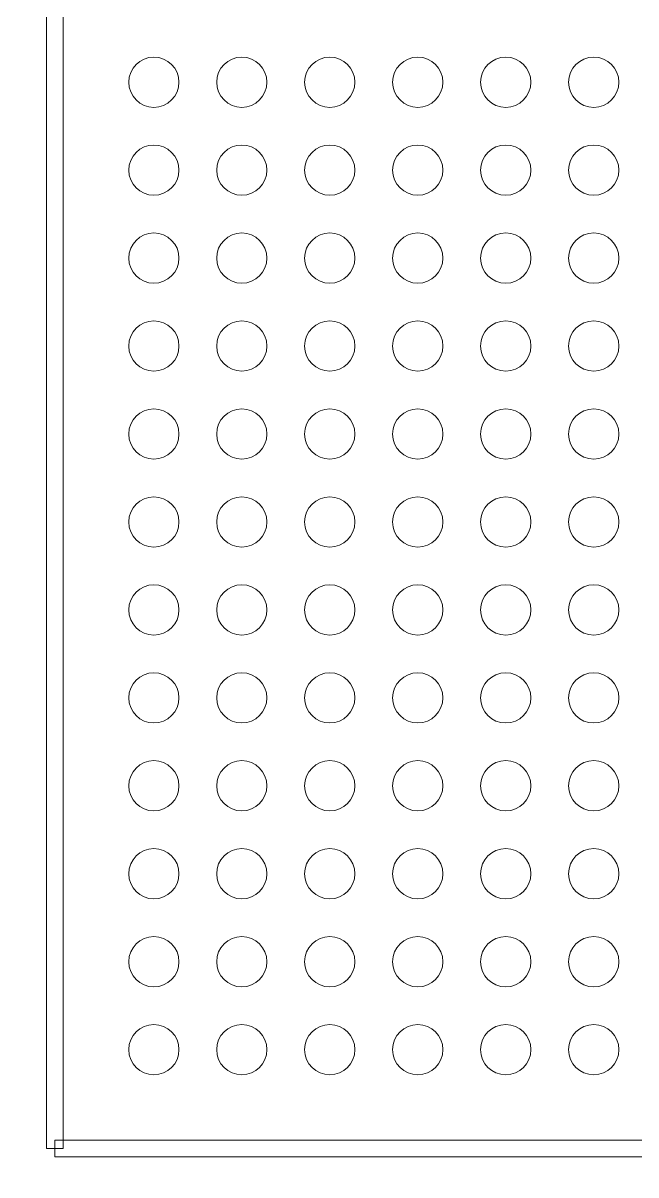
# Model space of a CAD drawing. Header units: millimetres. Extents: x -86 to 67, y -55 to 52.
# Drawn here: x 2.75 to 8.32, y -22.67 to -12.2 of the extents above; entities that cross this region are included whole.
import ezdxf

# ---------------------------------------------------------------- set-up
doc = ezdxf.new("R2010")
doc.units = ezdxf.units.MM
doc.header["$MEASUREMENT"] = 0
for name, color, linetype in [('BG_OUTLINE', 7, 'Continuous'), ('PG_SILKSCREEN_TOP', 7, 'Continuous'), ('PIN_TOP', 7, 'Continuous')]:
    doc.layers.add(name, color=color, linetype=linetype)

msp = doc.modelspace()

# ---------------------------------------------------------------- linework, layer by layer
at = {"layer": 'BG_OUTLINE', "color": 3, "lineweight": 9}
msp.add_open_spline([(-60.0926, 34.7331), (-60.0926, 34.7331), (63.7724, 34.7331), (63.7724, 34.7331), (63.7724, 34.7331), (64.585, 34.7336), (65.3646, 34.4113), (65.9396, 33.837), (65.9396, 33.837), (66.5146, 33.2627), (66.8379, 32.4797), (66.8384, 31.667), (66.8384, 31.667), (66.8384, 31.667), (66.8412, -52.28), (66.8412, -52.28), (66.8412, -52.28), (66.8412, -52.28), (66.8384, -52.1933), (66.8384, -52.1933), (66.8384, -52.1933), (66.8389, -53.006), (66.5166, -53.7856), (65.9424, -54.3606), (65.9424, -54.3606), (65.3681, -54.9356), (64.585, -55.2589), (63.7724, -55.2594), (63.7724, -55.2594), (63.7724, -55.2594), (-60.1869, -55.2594), (-60.1869, -55.2594), (-60.1869, -55.2594), (-60.1869, -55.2594), (-60.0853, -55.2518), (-60.0853, -55.2518), (-60.0853, -55.2518), (-60.8979, -55.2523), (-61.6775, -54.9299), (-62.2525, -54.3557), (-62.2525, -54.3557), (-62.8275, -53.7814), (-63.1508, -52.9984), (-63.1513, -52.1857), (-63.1513, -52.1857), (-63.1513, -52.1857), (-63.1587, 31.667), (-63.1587, 31.667), (-63.1587, 31.667), (-63.1592, 32.4797), (-62.8369, 33.2593), (-62.2626, 33.8343), (-62.2626, 33.8343), (-61.6883, 34.4093), (-60.9053, 34.7326), (-60.0926, 34.7331)], degree=3, knots=[0, 0, 0, 0, 0.0714286, 0.0714286, 0.0714286, 0.0714286, 0.1428571, 0.1428571, 0.1428571, 0.1428571, 0.2142857, 0.2142857, 0.2142857, 0.2142857, 0.2857143, 0.2857143, 0.2857143, 0.2857143, 0.3571429, 0.3571429, 0.3571429, 0.3571429, 0.4285714, 0.4285714, 0.4285714, 0.4285714, 0.5, 0.5, 0.5, 0.5, 0.5714286, 0.5714286, 0.5714286, 0.5714286, 0.6428571, 0.6428571, 0.6428571, 0.6428571, 0.7142857, 0.7142857, 0.7142857, 0.7142857, 0.7857143, 0.7857143, 0.7857143, 0.7857143, 0.8571429, 0.8571429, 0.8571429, 0.8571429, 0.9285714, 0.9285714, 0.9285714, 0.9285714, 1, 1, 1, 1], dxfattribs=at)
at = {"layer": 'PG_SILKSCREEN_TOP', "color": 6, "lineweight": 9}
for points in [[(2.9598, -5.8663), (2.9598, -5.8663), (3.1122, -5.8663), (3.1122, -5.8663), (3.1122, -5.8663), (3.1122, -5.8663), (3.1122, -22.4342), (3.1122, -22.4342), (3.1122, -22.4342), (3.1122, -22.4342), (2.9598, -22.4342), (2.9598, -22.4342), (2.9598, -22.4342), (2.9598, -22.4342), (2.9598, -5.8663), (2.9598, -5.8663)], [(3.036, -22.5104), (3.036, -22.5104), (3.036, -22.358), (3.036, -22.358), (3.036, -22.358), (3.036, -22.358), (20.0362, -22.358), (20.0362, -22.358), (20.0362, -22.358), (20.0362, -22.358), (20.0362, -22.5104), (20.0362, -22.5104), (20.0362, -22.5104), (20.0362, -22.5104), (3.036, -22.5104), (3.036, -22.5104)]]:
    msp.add_open_spline(points, degree=3, knots=[0, 0, 0, 0, 0.25, 0.25, 0.25, 0.25, 0.5, 0.5, 0.5, 0.5, 0.75, 0.75, 0.75, 0.75, 1, 1, 1, 1], dxfattribs=at)
at = {"layer": 'PIN_TOP', "lineweight": 9}
for points in [[(4.1648, -12.7342), (4.1648, -12.6079), (4.0624, -12.5056), (3.9362, -12.5056), (3.9362, -12.5056), (3.8099, -12.5056), (3.7076, -12.6079), (3.7076, -12.7342), (3.7076, -12.7342), (3.7076, -12.8604), (3.8099, -12.9628), (3.9362, -12.9628), (3.9362, -12.9628), (4.0624, -12.9628), (4.1648, -12.8604), (4.1648, -12.7342)], [(4.9646, -12.7342), (4.9646, -12.6079), (4.8623, -12.5056), (4.736, -12.5056), (4.736, -12.5056), (4.6098, -12.5056), (4.5074, -12.6079), (4.5074, -12.7342), (4.5074, -12.7342), (4.5074, -12.8604), (4.6098, -12.9628), (4.736, -12.9628), (4.736, -12.9628), (4.8623, -12.9628), (4.9646, -12.8604), (4.9646, -12.7342)], [(5.7647, -12.7342), (5.7647, -12.6079), (5.6624, -12.5056), (5.5361, -12.5056), (5.5361, -12.5056), (5.4099, -12.5056), (5.3075, -12.6079), (5.3075, -12.7342), (5.3075, -12.7342), (5.3075, -12.8604), (5.4099, -12.9628), (5.5361, -12.9628), (5.5361, -12.9628), (5.6624, -12.9628), (5.7647, -12.8604), (5.7647, -12.7342)], [(6.5648, -12.7342), (6.5648, -12.6079), (6.4625, -12.5056), (6.3362, -12.5056), (6.3362, -12.5056), (6.21, -12.5056), (6.1076, -12.6079), (6.1076, -12.7342), (6.1076, -12.7342), (6.1076, -12.8604), (6.21, -12.9628), (6.3362, -12.9628), (6.3362, -12.9628), (6.4625, -12.9628), (6.5648, -12.8604), (6.5648, -12.7342)], [(7.3647, -12.7342), (7.3647, -12.6079), (7.2623, -12.5056), (7.1361, -12.5056), (7.1361, -12.5056), (7.0098, -12.5056), (6.9075, -12.6079), (6.9075, -12.7342), (6.9075, -12.7342), (6.9075, -12.8604), (7.0098, -12.9628), (7.1361, -12.9628), (7.1361, -12.9628), (7.2623, -12.9628), (7.3647, -12.8604), (7.3647, -12.7342)], [(8.1648, -12.7342), (8.1648, -12.6079), (8.0624, -12.5056), (7.9362, -12.5056), (7.9362, -12.5056), (7.8099, -12.5056), (7.7076, -12.6079), (7.7076, -12.7342), (7.7076, -12.7342), (7.7076, -12.8604), (7.8099, -12.9628), (7.9362, -12.9628), (7.9362, -12.9628), (8.0624, -12.9628), (8.1648, -12.8604), (8.1648, -12.7342)], [(4.1648, -13.534), (4.1648, -13.4078), (4.0624, -13.3054), (3.9362, -13.3054), (3.9362, -13.3054), (3.8099, -13.3054), (3.7076, -13.4078), (3.7076, -13.534), (3.7076, -13.534), (3.7076, -13.6603), (3.8099, -13.7626), (3.9362, -13.7626), (3.9362, -13.7626), (4.0624, -13.7626), (4.1648, -13.6603), (4.1648, -13.534)], [(4.9646, -13.534), (4.9646, -13.4078), (4.8623, -13.3054), (4.736, -13.3054), (4.736, -13.3054), (4.6098, -13.3054), (4.5074, -13.4078), (4.5074, -13.534), (4.5074, -13.534), (4.5074, -13.6603), (4.6098, -13.7626), (4.736, -13.7626), (4.736, -13.7626), (4.8623, -13.7626), (4.9646, -13.6603), (4.9646, -13.534)], [(5.7647, -13.534), (5.7647, -13.4078), (5.6624, -13.3054), (5.5361, -13.3054), (5.5361, -13.3054), (5.4099, -13.3054), (5.3075, -13.4078), (5.3075, -13.534), (5.3075, -13.534), (5.3075, -13.6603), (5.4099, -13.7626), (5.5361, -13.7626), (5.5361, -13.7626), (5.6624, -13.7626), (5.7647, -13.6603), (5.7647, -13.534)], [(6.5648, -13.534), (6.5648, -13.4078), (6.4625, -13.3054), (6.3362, -13.3054), (6.3362, -13.3054), (6.21, -13.3054), (6.1076, -13.4078), (6.1076, -13.534), (6.1076, -13.534), (6.1076, -13.6603), (6.21, -13.7626), (6.3362, -13.7626), (6.3362, -13.7626), (6.4625, -13.7626), (6.5648, -13.6603), (6.5648, -13.534)], [(7.3647, -13.534), (7.3647, -13.4078), (7.2623, -13.3054), (7.1361, -13.3054), (7.1361, -13.3054), (7.0098, -13.3054), (6.9075, -13.4078), (6.9075, -13.534), (6.9075, -13.534), (6.9075, -13.6603), (7.0098, -13.7626), (7.1361, -13.7626), (7.1361, -13.7626), (7.2623, -13.7626), (7.3647, -13.6603), (7.3647, -13.534)], [(8.1648, -13.534), (8.1648, -13.4078), (8.0624, -13.3054), (7.9362, -13.3054), (7.9362, -13.3054), (7.8099, -13.3054), (7.7076, -13.4078), (7.7076, -13.534), (7.7076, -13.534), (7.7076, -13.6603), (7.8099, -13.7626), (7.9362, -13.7626), (7.9362, -13.7626), (8.0624, -13.7626), (8.1648, -13.6603), (8.1648, -13.534)], [(4.1648, -14.3341), (4.1648, -14.2079), (4.0624, -14.1055), (3.9362, -14.1055), (3.9362, -14.1055), (3.8099, -14.1055), (3.7076, -14.2079), (3.7076, -14.3341), (3.7076, -14.3341), (3.7076, -14.4604), (3.8099, -14.5627), (3.9362, -14.5627), (3.9362, -14.5627), (4.0624, -14.5627), (4.1648, -14.4604), (4.1648, -14.3341)], [(4.9646, -14.3341), (4.9646, -14.2079), (4.8623, -14.1055), (4.736, -14.1055), (4.736, -14.1055), (4.6098, -14.1055), (4.5074, -14.2079), (4.5074, -14.3341), (4.5074, -14.3341), (4.5074, -14.4604), (4.6098, -14.5627), (4.736, -14.5627), (4.736, -14.5627), (4.8623, -14.5627), (4.9646, -14.4604), (4.9646, -14.3341)], [(5.7647, -14.3341), (5.7647, -14.2079), (5.6624, -14.1055), (5.5361, -14.1055), (5.5361, -14.1055), (5.4099, -14.1055), (5.3075, -14.2079), (5.3075, -14.3341), (5.3075, -14.3341), (5.3075, -14.4604), (5.4099, -14.5627), (5.5361, -14.5627), (5.5361, -14.5627), (5.6624, -14.5627), (5.7647, -14.4604), (5.7647, -14.3341)], [(6.5648, -14.3341), (6.5648, -14.2079), (6.4625, -14.1055), (6.3362, -14.1055), (6.3362, -14.1055), (6.21, -14.1055), (6.1076, -14.2079), (6.1076, -14.3341), (6.1076, -14.3341), (6.1076, -14.4604), (6.21, -14.5627), (6.3362, -14.5627), (6.3362, -14.5627), (6.4625, -14.5627), (6.5648, -14.4604), (6.5648, -14.3341)], [(7.3647, -14.3341), (7.3647, -14.2079), (7.2623, -14.1055), (7.1361, -14.1055), (7.1361, -14.1055), (7.0098, -14.1055), (6.9075, -14.2079), (6.9075, -14.3341), (6.9075, -14.3341), (6.9075, -14.4604), (7.0098, -14.5627), (7.1361, -14.5627), (7.1361, -14.5627), (7.2623, -14.5627), (7.3647, -14.4604), (7.3647, -14.3341)], [(8.1648, -14.3341), (8.1648, -14.2079), (8.0624, -14.1055), (7.9362, -14.1055), (7.9362, -14.1055), (7.8099, -14.1055), (7.7076, -14.2079), (7.7076, -14.3341), (7.7076, -14.3341), (7.7076, -14.4604), (7.8099, -14.5627), (7.9362, -14.5627), (7.9362, -14.5627), (8.0624, -14.5627), (8.1648, -14.4604), (8.1648, -14.3341)], [(4.1648, -15.134), (4.1648, -15.0077), (4.0624, -14.9054), (3.9362, -14.9054), (3.9362, -14.9054), (3.8099, -14.9054), (3.7076, -15.0077), (3.7076, -15.134), (3.7076, -15.134), (3.7076, -15.2602), (3.8099, -15.3626), (3.9362, -15.3626), (3.9362, -15.3626), (4.0624, -15.3626), (4.1648, -15.2602), (4.1648, -15.134)], [(4.9646, -15.134), (4.9646, -15.0077), (4.8623, -14.9054), (4.736, -14.9054), (4.736, -14.9054), (4.6098, -14.9054), (4.5074, -15.0077), (4.5074, -15.134), (4.5074, -15.134), (4.5074, -15.2602), (4.6098, -15.3626), (4.736, -15.3626), (4.736, -15.3626), (4.8623, -15.3626), (4.9646, -15.2602), (4.9646, -15.134)], [(5.7647, -15.134), (5.7647, -15.0077), (5.6624, -14.9054), (5.5361, -14.9054), (5.5361, -14.9054), (5.4099, -14.9054), (5.3075, -15.0077), (5.3075, -15.134), (5.3075, -15.134), (5.3075, -15.2602), (5.4099, -15.3626), (5.5361, -15.3626), (5.5361, -15.3626), (5.6624, -15.3626), (5.7647, -15.2602), (5.7647, -15.134)], [(6.5648, -15.134), (6.5648, -15.0077), (6.4625, -14.9054), (6.3362, -14.9054), (6.3362, -14.9054), (6.21, -14.9054), (6.1076, -15.0077), (6.1076, -15.134), (6.1076, -15.134), (6.1076, -15.2602), (6.21, -15.3626), (6.3362, -15.3626), (6.3362, -15.3626), (6.4625, -15.3626), (6.5648, -15.2602), (6.5648, -15.134)], [(7.3647, -15.134), (7.3647, -15.0077), (7.2623, -14.9054), (7.1361, -14.9054), (7.1361, -14.9054), (7.0098, -14.9054), (6.9075, -15.0077), (6.9075, -15.134), (6.9075, -15.134), (6.9075, -15.2602), (7.0098, -15.3626), (7.1361, -15.3626), (7.1361, -15.3626), (7.2623, -15.3626), (7.3647, -15.2602), (7.3647, -15.134)], [(8.1648, -15.134), (8.1648, -15.0077), (8.0624, -14.9054), (7.9362, -14.9054), (7.9362, -14.9054), (7.8099, -14.9054), (7.7076, -15.0077), (7.7076, -15.134), (7.7076, -15.134), (7.7076, -15.2602), (7.8099, -15.3626), (7.9362, -15.3626), (7.9362, -15.3626), (8.0624, -15.3626), (8.1648, -15.2602), (8.1648, -15.134)], [(4.1648, -15.9341), (4.1648, -15.8078), (4.0624, -15.7055), (3.9362, -15.7055), (3.9362, -15.7055), (3.8099, -15.7055), (3.7076, -15.8078), (3.7076, -15.9341), (3.7076, -15.9341), (3.7076, -16.0603), (3.8099, -16.1627), (3.9362, -16.1627), (3.9362, -16.1627), (4.0624, -16.1627), (4.1648, -16.0603), (4.1648, -15.9341)], [(4.9646, -15.9341), (4.9646, -15.8078), (4.8623, -15.7055), (4.736, -15.7055), (4.736, -15.7055), (4.6098, -15.7055), (4.5074, -15.8078), (4.5074, -15.9341), (4.5074, -15.9341), (4.5074, -16.0603), (4.6098, -16.1627), (4.736, -16.1627), (4.736, -16.1627), (4.8623, -16.1627), (4.9646, -16.0603), (4.9646, -15.9341)], [(5.7647, -15.9341), (5.7647, -15.8078), (5.6624, -15.7055), (5.5361, -15.7055), (5.5361, -15.7055), (5.4099, -15.7055), (5.3075, -15.8078), (5.3075, -15.9341), (5.3075, -15.9341), (5.3075, -16.0603), (5.4099, -16.1627), (5.5361, -16.1627), (5.5361, -16.1627), (5.6624, -16.1627), (5.7647, -16.0603), (5.7647, -15.9341)], [(6.5648, -15.9341), (6.5648, -15.8078), (6.4625, -15.7055), (6.3362, -15.7055), (6.3362, -15.7055), (6.21, -15.7055), (6.1076, -15.8078), (6.1076, -15.9341), (6.1076, -15.9341), (6.1076, -16.0603), (6.21, -16.1627), (6.3362, -16.1627), (6.3362, -16.1627), (6.4625, -16.1627), (6.5648, -16.0603), (6.5648, -15.9341)], [(7.3647, -15.9341), (7.3647, -15.8078), (7.2623, -15.7055), (7.1361, -15.7055), (7.1361, -15.7055), (7.0098, -15.7055), (6.9075, -15.8078), (6.9075, -15.9341), (6.9075, -15.9341), (6.9075, -16.0603), (7.0098, -16.1627), (7.1361, -16.1627), (7.1361, -16.1627), (7.2623, -16.1627), (7.3647, -16.0603), (7.3647, -15.9341)], [(8.1648, -15.9341), (8.1648, -15.8078), (8.0624, -15.7055), (7.9362, -15.7055), (7.9362, -15.7055), (7.8099, -15.7055), (7.7076, -15.8078), (7.7076, -15.9341), (7.7076, -15.9341), (7.7076, -16.0603), (7.8099, -16.1627), (7.9362, -16.1627), (7.9362, -16.1627), (8.0624, -16.1627), (8.1648, -16.0603), (8.1648, -15.9341)], [(4.1648, -16.7342), (4.1648, -16.6079), (4.0624, -16.5056), (3.9362, -16.5056), (3.9362, -16.5056), (3.8099, -16.5056), (3.7076, -16.6079), (3.7076, -16.7342), (3.7076, -16.7342), (3.7076, -16.8604), (3.8099, -16.9628), (3.9362, -16.9628), (3.9362, -16.9628), (4.0624, -16.9628), (4.1648, -16.8604), (4.1648, -16.7342)], [(4.9646, -16.7342), (4.9646, -16.6079), (4.8623, -16.5056), (4.736, -16.5056), (4.736, -16.5056), (4.6098, -16.5056), (4.5074, -16.6079), (4.5074, -16.7342), (4.5074, -16.7342), (4.5074, -16.8604), (4.6098, -16.9628), (4.736, -16.9628), (4.736, -16.9628), (4.8623, -16.9628), (4.9646, -16.8604), (4.9646, -16.7342)], [(5.7647, -16.7342), (5.7647, -16.6079), (5.6624, -16.5056), (5.5361, -16.5056), (5.5361, -16.5056), (5.4099, -16.5056), (5.3075, -16.6079), (5.3075, -16.7342), (5.3075, -16.7342), (5.3075, -16.8604), (5.4099, -16.9628), (5.5361, -16.9628), (5.5361, -16.9628), (5.6624, -16.9628), (5.7647, -16.8604), (5.7647, -16.7342)], [(6.5648, -16.7342), (6.5648, -16.6079), (6.4625, -16.5056), (6.3362, -16.5056), (6.3362, -16.5056), (6.21, -16.5056), (6.1076, -16.6079), (6.1076, -16.7342), (6.1076, -16.7342), (6.1076, -16.8604), (6.21, -16.9628), (6.3362, -16.9628), (6.3362, -16.9628), (6.4625, -16.9628), (6.5648, -16.8604), (6.5648, -16.7342)], [(7.3647, -16.7342), (7.3647, -16.6079), (7.2623, -16.5056), (7.1361, -16.5056), (7.1361, -16.5056), (7.0098, -16.5056), (6.9075, -16.6079), (6.9075, -16.7342), (6.9075, -16.7342), (6.9075, -16.8604), (7.0098, -16.9628), (7.1361, -16.9628), (7.1361, -16.9628), (7.2623, -16.9628), (7.3647, -16.8604), (7.3647, -16.7342)], [(8.1648, -16.7342), (8.1648, -16.6079), (8.0624, -16.5056), (7.9362, -16.5056), (7.9362, -16.5056), (7.8099, -16.5056), (7.7076, -16.6079), (7.7076, -16.7342), (7.7076, -16.7342), (7.7076, -16.8604), (7.8099, -16.9628), (7.9362, -16.9628), (7.9362, -16.9628), (8.0624, -16.9628), (8.1648, -16.8604), (8.1648, -16.7342)], [(4.1648, -17.534), (4.1648, -17.4078), (4.0624, -17.3054), (3.9362, -17.3054), (3.9362, -17.3054), (3.8099, -17.3054), (3.7076, -17.4078), (3.7076, -17.534), (3.7076, -17.534), (3.7076, -17.6603), (3.8099, -17.7626), (3.9362, -17.7626), (3.9362, -17.7626), (4.0624, -17.7626), (4.1648, -17.6603), (4.1648, -17.534)], [(4.9646, -17.534), (4.9646, -17.4078), (4.8623, -17.3054), (4.736, -17.3054), (4.736, -17.3054), (4.6098, -17.3054), (4.5074, -17.4078), (4.5074, -17.534), (4.5074, -17.534), (4.5074, -17.6603), (4.6098, -17.7626), (4.736, -17.7626), (4.736, -17.7626), (4.8623, -17.7626), (4.9646, -17.6603), (4.9646, -17.534)], [(5.7647, -17.534), (5.7647, -17.4078), (5.6624, -17.3054), (5.5361, -17.3054), (5.5361, -17.3054), (5.4099, -17.3054), (5.3075, -17.4078), (5.3075, -17.534), (5.3075, -17.534), (5.3075, -17.6603), (5.4099, -17.7626), (5.5361, -17.7626), (5.5361, -17.7626), (5.6624, -17.7626), (5.7647, -17.6603), (5.7647, -17.534)], [(6.5648, -17.534), (6.5648, -17.4078), (6.4625, -17.3054), (6.3362, -17.3054), (6.3362, -17.3054), (6.21, -17.3054), (6.1076, -17.4078), (6.1076, -17.534), (6.1076, -17.534), (6.1076, -17.6603), (6.21, -17.7626), (6.3362, -17.7626), (6.3362, -17.7626), (6.4625, -17.7626), (6.5648, -17.6603), (6.5648, -17.534)], [(7.3647, -17.534), (7.3647, -17.4078), (7.2623, -17.3054), (7.1361, -17.3054), (7.1361, -17.3054), (7.0098, -17.3054), (6.9075, -17.4078), (6.9075, -17.534), (6.9075, -17.534), (6.9075, -17.6603), (7.0098, -17.7626), (7.1361, -17.7626), (7.1361, -17.7626), (7.2623, -17.7626), (7.3647, -17.6603), (7.3647, -17.534)], [(8.1648, -17.534), (8.1648, -17.4078), (8.0624, -17.3054), (7.9362, -17.3054), (7.9362, -17.3054), (7.8099, -17.3054), (7.7076, -17.4078), (7.7076, -17.534), (7.7076, -17.534), (7.7076, -17.6603), (7.8099, -17.7626), (7.9362, -17.7626), (7.9362, -17.7626), (8.0624, -17.7626), (8.1648, -17.6603), (8.1648, -17.534)], [(4.1648, -18.3341), (4.1648, -18.2079), (4.0624, -18.1055), (3.9362, -18.1055), (3.9362, -18.1055), (3.8099, -18.1055), (3.7076, -18.2079), (3.7076, -18.3341), (3.7076, -18.3341), (3.7076, -18.4604), (3.8099, -18.5627), (3.9362, -18.5627), (3.9362, -18.5627), (4.0624, -18.5627), (4.1648, -18.4604), (4.1648, -18.3341)], [(4.9646, -18.3341), (4.9646, -18.2079), (4.8623, -18.1055), (4.736, -18.1055), (4.736, -18.1055), (4.6098, -18.1055), (4.5074, -18.2079), (4.5074, -18.3341), (4.5074, -18.3341), (4.5074, -18.4604), (4.6098, -18.5627), (4.736, -18.5627), (4.736, -18.5627), (4.8623, -18.5627), (4.9646, -18.4604), (4.9646, -18.3341)], [(5.7647, -18.3341), (5.7647, -18.2079), (5.6624, -18.1055), (5.5361, -18.1055), (5.5361, -18.1055), (5.4099, -18.1055), (5.3075, -18.2079), (5.3075, -18.3341), (5.3075, -18.3341), (5.3075, -18.4604), (5.4099, -18.5627), (5.5361, -18.5627), (5.5361, -18.5627), (5.6624, -18.5627), (5.7647, -18.4604), (5.7647, -18.3341)], [(6.5648, -18.3341), (6.5648, -18.2079), (6.4625, -18.1055), (6.3362, -18.1055), (6.3362, -18.1055), (6.21, -18.1055), (6.1076, -18.2079), (6.1076, -18.3341), (6.1076, -18.3341), (6.1076, -18.4604), (6.21, -18.5627), (6.3362, -18.5627), (6.3362, -18.5627), (6.4625, -18.5627), (6.5648, -18.4604), (6.5648, -18.3341)], [(7.3647, -18.3341), (7.3647, -18.2079), (7.2623, -18.1055), (7.1361, -18.1055), (7.1361, -18.1055), (7.0098, -18.1055), (6.9075, -18.2079), (6.9075, -18.3341), (6.9075, -18.3341), (6.9075, -18.4604), (7.0098, -18.5627), (7.1361, -18.5627), (7.1361, -18.5627), (7.2623, -18.5627), (7.3647, -18.4604), (7.3647, -18.3341)], [(8.1648, -18.3341), (8.1648, -18.2079), (8.0624, -18.1055), (7.9362, -18.1055), (7.9362, -18.1055), (7.8099, -18.1055), (7.7076, -18.2079), (7.7076, -18.3341), (7.7076, -18.3341), (7.7076, -18.4604), (7.8099, -18.5627), (7.9362, -18.5627), (7.9362, -18.5627), (8.0624, -18.5627), (8.1648, -18.4604), (8.1648, -18.3341)], [(4.1648, -19.134), (4.1648, -19.0077), (4.0624, -18.9054), (3.9362, -18.9054), (3.9362, -18.9054), (3.8099, -18.9054), (3.7076, -19.0077), (3.7076, -19.134), (3.7076, -19.134), (3.7076, -19.2602), (3.8099, -19.3626), (3.9362, -19.3626), (3.9362, -19.3626), (4.0624, -19.3626), (4.1648, -19.2602), (4.1648, -19.134)], [(4.9646, -19.134), (4.9646, -19.0077), (4.8623, -18.9054), (4.736, -18.9054), (4.736, -18.9054), (4.6098, -18.9054), (4.5074, -19.0077), (4.5074, -19.134), (4.5074, -19.134), (4.5074, -19.2602), (4.6098, -19.3626), (4.736, -19.3626), (4.736, -19.3626), (4.8623, -19.3626), (4.9646, -19.2602), (4.9646, -19.134)], [(5.7647, -19.134), (5.7647, -19.0077), (5.6624, -18.9054), (5.5361, -18.9054), (5.5361, -18.9054), (5.4099, -18.9054), (5.3075, -19.0077), (5.3075, -19.134), (5.3075, -19.134), (5.3075, -19.2602), (5.4099, -19.3626), (5.5361, -19.3626), (5.5361, -19.3626), (5.6624, -19.3626), (5.7647, -19.2602), (5.7647, -19.134)], [(6.5648, -19.134), (6.5648, -19.0077), (6.4625, -18.9054), (6.3362, -18.9054), (6.3362, -18.9054), (6.21, -18.9054), (6.1076, -19.0077), (6.1076, -19.134), (6.1076, -19.134), (6.1076, -19.2602), (6.21, -19.3626), (6.3362, -19.3626), (6.3362, -19.3626), (6.4625, -19.3626), (6.5648, -19.2602), (6.5648, -19.134)], [(7.3647, -19.134), (7.3647, -19.0077), (7.2623, -18.9054), (7.1361, -18.9054), (7.1361, -18.9054), (7.0098, -18.9054), (6.9075, -19.0077), (6.9075, -19.134), (6.9075, -19.134), (6.9075, -19.2602), (7.0098, -19.3626), (7.1361, -19.3626), (7.1361, -19.3626), (7.2623, -19.3626), (7.3647, -19.2602), (7.3647, -19.134)], [(8.1648, -19.134), (8.1648, -19.0077), (8.0624, -18.9054), (7.9362, -18.9054), (7.9362, -18.9054), (7.8099, -18.9054), (7.7076, -19.0077), (7.7076, -19.134), (7.7076, -19.134), (7.7076, -19.2602), (7.8099, -19.3626), (7.9362, -19.3626), (7.9362, -19.3626), (8.0624, -19.3626), (8.1648, -19.2602), (8.1648, -19.134)], [(4.1648, -19.9341), (4.1648, -19.8078), (4.0624, -19.7055), (3.9362, -19.7055), (3.9362, -19.7055), (3.8099, -19.7055), (3.7076, -19.8078), (3.7076, -19.9341), (3.7076, -19.9341), (3.7076, -20.0603), (3.8099, -20.1627), (3.9362, -20.1627), (3.9362, -20.1627), (4.0624, -20.1627), (4.1648, -20.0603), (4.1648, -19.9341)], [(4.9646, -19.9341), (4.9646, -19.8078), (4.8623, -19.7055), (4.736, -19.7055), (4.736, -19.7055), (4.6098, -19.7055), (4.5074, -19.8078), (4.5074, -19.9341), (4.5074, -19.9341), (4.5074, -20.0603), (4.6098, -20.1627), (4.736, -20.1627), (4.736, -20.1627), (4.8623, -20.1627), (4.9646, -20.0603), (4.9646, -19.9341)], [(5.7647, -19.9341), (5.7647, -19.8078), (5.6624, -19.7055), (5.5361, -19.7055), (5.5361, -19.7055), (5.4099, -19.7055), (5.3075, -19.8078), (5.3075, -19.9341), (5.3075, -19.9341), (5.3075, -20.0603), (5.4099, -20.1627), (5.5361, -20.1627), (5.5361, -20.1627), (5.6624, -20.1627), (5.7647, -20.0603), (5.7647, -19.9341)], [(6.5648, -19.9341), (6.5648, -19.8078), (6.4625, -19.7055), (6.3362, -19.7055), (6.3362, -19.7055), (6.21, -19.7055), (6.1076, -19.8078), (6.1076, -19.9341), (6.1076, -19.9341), (6.1076, -20.0603), (6.21, -20.1627), (6.3362, -20.1627), (6.3362, -20.1627), (6.4625, -20.1627), (6.5648, -20.0603), (6.5648, -19.9341)], [(7.3647, -19.9341), (7.3647, -19.8078), (7.2623, -19.7055), (7.1361, -19.7055), (7.1361, -19.7055), (7.0098, -19.7055), (6.9075, -19.8078), (6.9075, -19.9341), (6.9075, -19.9341), (6.9075, -20.0603), (7.0098, -20.1627), (7.1361, -20.1627), (7.1361, -20.1627), (7.2623, -20.1627), (7.3647, -20.0603), (7.3647, -19.9341)], [(8.1648, -19.9341), (8.1648, -19.8078), (8.0624, -19.7055), (7.9362, -19.7055), (7.9362, -19.7055), (7.8099, -19.7055), (7.7076, -19.8078), (7.7076, -19.9341), (7.7076, -19.9341), (7.7076, -20.0603), (7.8099, -20.1627), (7.9362, -20.1627), (7.9362, -20.1627), (8.0624, -20.1627), (8.1648, -20.0603), (8.1648, -19.9341)], [(4.1648, -20.7342), (4.1648, -20.6079), (4.0624, -20.5056), (3.9362, -20.5056), (3.9362, -20.5056), (3.8099, -20.5056), (3.7076, -20.6079), (3.7076, -20.7342), (3.7076, -20.7342), (3.7076, -20.8604), (3.8099, -20.9628), (3.9362, -20.9628), (3.9362, -20.9628), (4.0624, -20.9628), (4.1648, -20.8604), (4.1648, -20.7342)], [(4.9646, -20.7342), (4.9646, -20.6079), (4.8623, -20.5056), (4.736, -20.5056), (4.736, -20.5056), (4.6098, -20.5056), (4.5074, -20.6079), (4.5074, -20.7342), (4.5074, -20.7342), (4.5074, -20.8604), (4.6098, -20.9628), (4.736, -20.9628), (4.736, -20.9628), (4.8623, -20.9628), (4.9646, -20.8604), (4.9646, -20.7342)], [(5.7647, -20.7342), (5.7647, -20.6079), (5.6624, -20.5056), (5.5361, -20.5056), (5.5361, -20.5056), (5.4099, -20.5056), (5.3075, -20.6079), (5.3075, -20.7342), (5.3075, -20.7342), (5.3075, -20.8604), (5.4099, -20.9628), (5.5361, -20.9628), (5.5361, -20.9628), (5.6624, -20.9628), (5.7647, -20.8604), (5.7647, -20.7342)], [(6.5648, -20.7342), (6.5648, -20.6079), (6.4625, -20.5056), (6.3362, -20.5056), (6.3362, -20.5056), (6.21, -20.5056), (6.1076, -20.6079), (6.1076, -20.7342), (6.1076, -20.7342), (6.1076, -20.8604), (6.21, -20.9628), (6.3362, -20.9628), (6.3362, -20.9628), (6.4625, -20.9628), (6.5648, -20.8604), (6.5648, -20.7342)], [(7.3647, -20.7342), (7.3647, -20.6079), (7.2623, -20.5056), (7.1361, -20.5056), (7.1361, -20.5056), (7.0098, -20.5056), (6.9075, -20.6079), (6.9075, -20.7342), (6.9075, -20.7342), (6.9075, -20.8604), (7.0098, -20.9628), (7.1361, -20.9628), (7.1361, -20.9628), (7.2623, -20.9628), (7.3647, -20.8604), (7.3647, -20.7342)], [(8.1648, -20.7342), (8.1648, -20.6079), (8.0624, -20.5056), (7.9362, -20.5056), (7.9362, -20.5056), (7.8099, -20.5056), (7.7076, -20.6079), (7.7076, -20.7342), (7.7076, -20.7342), (7.7076, -20.8604), (7.8099, -20.9628), (7.9362, -20.9628), (7.9362, -20.9628), (8.0624, -20.9628), (8.1648, -20.8604), (8.1648, -20.7342)], [(4.1648, -21.534), (4.1648, -21.4078), (4.0624, -21.3054), (3.9362, -21.3054), (3.9362, -21.3054), (3.8099, -21.3054), (3.7076, -21.4078), (3.7076, -21.534), (3.7076, -21.534), (3.7076, -21.6603), (3.8099, -21.7626), (3.9362, -21.7626), (3.9362, -21.7626), (4.0624, -21.7626), (4.1648, -21.6603), (4.1648, -21.534)], [(4.9646, -21.534), (4.9646, -21.4078), (4.8623, -21.3054), (4.736, -21.3054), (4.736, -21.3054), (4.6098, -21.3054), (4.5074, -21.4078), (4.5074, -21.534), (4.5074, -21.534), (4.5074, -21.6603), (4.6098, -21.7626), (4.736, -21.7626), (4.736, -21.7626), (4.8623, -21.7626), (4.9646, -21.6603), (4.9646, -21.534)], [(5.7647, -21.534), (5.7647, -21.4078), (5.6624, -21.3054), (5.5361, -21.3054), (5.5361, -21.3054), (5.4099, -21.3054), (5.3075, -21.4078), (5.3075, -21.534), (5.3075, -21.534), (5.3075, -21.6603), (5.4099, -21.7626), (5.5361, -21.7626), (5.5361, -21.7626), (5.6624, -21.7626), (5.7647, -21.6603), (5.7647, -21.534)], [(6.5648, -21.534), (6.5648, -21.4078), (6.4625, -21.3054), (6.3362, -21.3054), (6.3362, -21.3054), (6.21, -21.3054), (6.1076, -21.4078), (6.1076, -21.534), (6.1076, -21.534), (6.1076, -21.6603), (6.21, -21.7626), (6.3362, -21.7626), (6.3362, -21.7626), (6.4625, -21.7626), (6.5648, -21.6603), (6.5648, -21.534)], [(7.3647, -21.534), (7.3647, -21.4078), (7.2623, -21.3054), (7.1361, -21.3054), (7.1361, -21.3054), (7.0098, -21.3054), (6.9075, -21.4078), (6.9075, -21.534), (6.9075, -21.534), (6.9075, -21.6603), (7.0098, -21.7626), (7.1361, -21.7626), (7.1361, -21.7626), (7.2623, -21.7626), (7.3647, -21.6603), (7.3647, -21.534)], [(8.1648, -21.534), (8.1648, -21.4078), (8.0624, -21.3054), (7.9362, -21.3054), (7.9362, -21.3054), (7.8099, -21.3054), (7.7076, -21.4078), (7.7076, -21.534), (7.7076, -21.534), (7.7076, -21.6603), (7.8099, -21.7626), (7.9362, -21.7626), (7.9362, -21.7626), (8.0624, -21.7626), (8.1648, -21.6603), (8.1648, -21.534)]]:
    msp.add_open_spline(points, degree=3, knots=[0, 0, 0, 0, 0.25, 0.25, 0.25, 0.25, 0.5, 0.5, 0.5, 0.5, 0.75, 0.75, 0.75, 0.75, 1, 1, 1, 1], dxfattribs=at)

doc.saveas('drawing.dxf')
